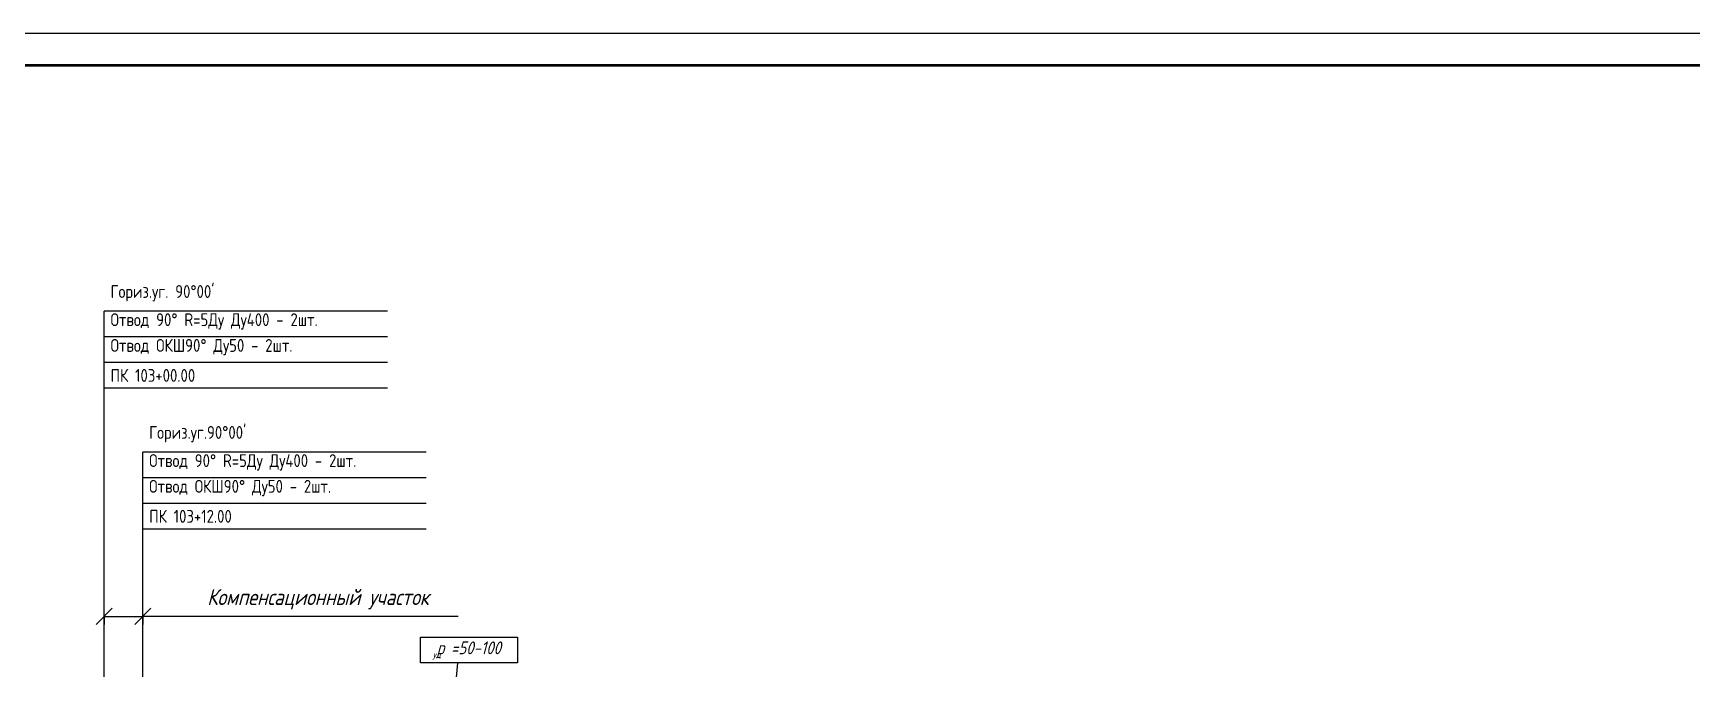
# Model space of a CAD drawing. Extents: x 0 to 1709, y -39 to 624.
# Drawn here: x 261.4 to 519.2, y 524.9 to 623.8 of the extents above; entities that cross this region are included whole.
import ezdxf
from ezdxf import colors
from ezdxf.entities.mleader import LeaderData, LeaderLine
from ezdxf.enums import TextEntityAlignment as Align
from ezdxf.math import Vec2, Vec3

# ---------------------------------------------------------------- set-up
doc = ezdxf.new("R2010")
doc.units = 0
doc.layers.add('ИИ_ГЕОФИЗИКА_025', color=7, linetype='Continuous', lineweight=25)
doc.layers.add('ИИ_ОФОРМЛЕНИЕ_025', color=7, linetype='Continuous', lineweight=25)
doc.layers.add('ТХ-Л', color=140, linetype='Continuous')
doc.styles.add('VNIPISIMPLEXCUR', font='simplex.shx', dxfattribs={"width": 0.8, "oblique": 15})
doc.dimstyles.new('ИИ-1000-м-dm$0', dxfattribs={"dimtxt": 2.5, "dimasz": 2.5, "dimexe": 1.25, "dimexo": 0, "dimgap": 1, "dimtad": 1, "dimtoh": 1, "dimzin": 1, "dimdsep": 46, "dimtxsty": 'VNIPISIMPLEXCUR', "dimblk": 'OBLIQUE', "dimcen": 2.5, "dimaunit": 1, "dimazin": 0, "dimtfac": 1, "dimtmove": 1, "dimatfit": 2, "dimfxl": 1, "dimarcsym": 0})

# ---------------------------------------------------------------- blocks, each defined once
blk = doc.blocks.new('ИИ03А2Х4')
at = {"color": 0, "linetype": 'Continuous', "lineweight": 25}
blk.add_lwpolyline([(0, 0), (0, 594), (1682, 594), (1682, 0)], close=True, dxfattribs=at)
at = {"color": 0, "linetype": 'Continuous', "lineweight": 50}
blk.add_lwpolyline([(20, 5), (20, 589), (1677, 589), (1677, 5)], close=True, dxfattribs=at)
at = {"color": 0, "linetype": 'Continuous', "style": 'VNIPISIMPLEXCUR', "oblique": 15, "width": 0.8, "flags": 8}
blk.add_attdef('FORMAT', text='', height=2.5, dxfattribs=at).set_placement((1677, 1.25), align=Align.RIGHT)
blk = doc.blocks.new('_Oblique')
at = {"color": 0, "linetype": 'ByBlock', "lineweight": -2}
blk.add_line((-0.5, -0.5), (0.5, 0.5), dxfattribs=at)
blk = doc.blocks.new('*D38')
at = {"layer": 'Defpoints', "color": 0, "transparency": 16777216}
for p in [(272.44, 533.29), (278.44, 533.29), (278.44, 533.11)]:
    blk.add_point(p, dxfattribs=at)
at = {"layer": 'ТХ-Л', "color": 0, "lineweight": -2, "transparency": 16777216}
for p, q in [((272.44, 533.29), (272.44, 531.86)), ((272.44, 533.11), (278.44, 533.11)), ((278.44, 533.29), (278.44, 531.86)), ((327.48, 533.11), (278.44, 533.11))]:
    blk.add_line(p, q, dxfattribs=at)
at = {"layer": 'ТХ-Л', "color": 0, "lineweight": -2, "transparency": 16777216, "xscale": 2.5, "yscale": 2.5, "zscale": 2.5, "rotation": 180}
blk.add_blockref('_Oblique', (272.44, 533.11), dxfattribs=at)
at = {"layer": 'ТХ-Л', "color": 0, "lineweight": -2, "transparency": 16777216, "xscale": 2.5, "yscale": 2.5, "zscale": 2.5}
blk.add_blockref('_Oblique', (278.44, 533.11), dxfattribs=at)
at = {"layer": 'ТХ-Л', "color": 0, "transparency": 16777216, "insert": (305.69, 535.77), "char_height": 2.5, "attachment_point": 5, "style": 'VNIPISIMPLEXCUR'}
blk.add_mtext('Компенсационный участок', dxfattribs=at)

msp = doc.modelspace()

# ---------------------------------------------------------------- linework, layer by layer
at = {"layer": 'ИИ_ГЕОФИЗИКА_025', "flags": 128}
msp.add_lwpolyline([(321.6201, 529.8748), (336.6896, 529.8748), (336.6896, 525.8722), (321.6201, 525.8722)], close=True, dxfattribs=at)
msp.add_lwpolyline([(326.9006, 520.1633), (327.3965, 525.8722)], dxfattribs=at)
at = {"layer": 'ТХ-Л'}
for p, q in [((316.4888, 580.58), (272.4412, 580.58)), ((272.4412, 337.8606), (272.4412, 580.58)), ((316.4888, 576.58), (272.4412, 576.58)), ((316.4888, 572.58), (272.4412, 572.58)), ((316.4888, 568.58), (272.4412, 568.58)), ((322.4888, 558.6652), (278.4412, 558.6652)), ((322.4888, 558.6652), (278.4412, 558.6652)), ((278.4412, 337.8606), (278.4412, 558.6652)), ((322.4888, 554.6652), (278.4412, 554.6652)), ((322.4888, 550.6652), (278.4412, 550.6652)), ((322.4888, 546.6652), (278.4412, 546.6652))]:
    msp.add_line(p, q, dxfattribs=at)

# ---------------------------------------------------------------- block references
at = {"layer": 'ИИ_ОФОРМЛЕНИЕ_025'}
msp.add_blockref('ИИ03А2Х4', (27.4412, 29.81), dxfattribs=at)

# ---------------------------------------------------------------- texts
at = {"layer": 'ИИ_ГЕОФИЗИКА_025', "style": 'VNIPISIMPLEXCUR', "oblique": 15, "width": 0.8}
for s, height, p in [('р =50-100', 2, (329.1246, 528.2154)), ('уд', 1, (324.1287, 527.157))]:
    msp.add_text(s, height=height, dxfattribs=at).set_placement(p, align=Align.MIDDLE_CENTER)
at = {"layer": 'ТХ-Л', "char_height": 2, "attachment_point": 1}
for s, insert, width in [("\\Fsimplex.shx;\\W0.8000000000;\\T1.0000000000;\\o\\lГориз.уг. 90°00'", (273.4412, 584.6276), 20.571429), ('{\\Fsimplex|c204;\\W0.8;Отвод 90° R=5Ду Ду\\Fsimplex|c0;4\\Fsimplex|c204;00 - 2шт.}', (273.4412, 580.2467), 44.266667), ('\\Fsimplex.shx;\\W0.8000000000;\\T1.0000000000;\\o\\lОтвод ОКШ90° Ду50 - 2шт.', (273.4412, 576.2467), 38.704762), ('{\\Fsimplex|c204;\\W0.8;ПК 103+\\Fsimplex|c0;0\\Fsimplex|c204;0.00}', (273.4412, 571.58), 18.753471), ("\\Fsimplex.shx;\\W0.8000000000;\\T1.0000000000;\\o\\lГориз.уг.90°00'", (279.4412, 562.7128), 19.12381), ('{\\Fsimplex|c204;\\W0.8;Отвод 90° R=5Ду Ду\\Fsimplex|c0;4\\Fsimplex|c204;00 - 2шт.}', (279.4412, 558.3318), 44.266667), ('\\Fsimplex.shx;\\W0.8000000000;\\T1.0000000000;\\o\\lОтвод ОКШ90° Ду50 - 2шт.', (279.4412, 554.3318), 38.704762), ('{\\Fsimplex|c204;\\W0.8;ПК 103+\\Fsimplex|c0;12\\Fsimplex|c204;.00}', (279.4412, 549.6652), 17.371429)]:
    msp.add_mtext(s, dxfattribs=dict(at, insert=insert, width=width))

# ---------------------------------------------------------------- dimensions: what is measured, and where the dimension line sits
at = {"layer": 'ТХ-Л'}
dim = msp.add_linear_dim(base=(278.4412, 533.1076), p1=(272.4412, 533.2857), p2=(278.4412, 533.2857), text='Компенсационный участок', dimstyle='ИИ-1000-м-dm$0', dxfattribs=at)
dim.commit()
dim.dimension.update_dxf_attribs({"geometry": '*D38', "text_midpoint": (305.6877, 533.1076), "dimtype": 160})

# ---------------------------------------------------------------- leaders
at = {"layer": 'ТХ-Л', "linetype": 'Continuous', "ltscale": 100}
ml = msp.add_multileader_mtext('Standard', dxfattribs=at)
ml.set_content('1\\P', color=256, style='VNIPISIMPLEXCUR')
ml.set_leader_properties()
ml.build(insert=Vec2(0, 0))
ml.multileader.update_dxf_attribs({"leader_type": 0, "has_dogleg": 0, "text_left_attachment_type": 0, "text_right_attachment_type": 0, "dogleg_length": 0.36})
ctx = ml.context
ctx.base_point, ctx.char_height, ctx.plane_origin = Vec3(1485.4373, 603.5324), 3.5, Vec3(-2.9564, -5.4174)
ctx.left_attachment, ctx.right_attachment = 0, 0
notes = []
notes.append((ctx, [(0, (0, 0, 0), (0, 0), (1, 0), 1, [])]))
ctx.mtext.insert, ctx.mtext.flow_direction = Vec3(1487.4373, 603.5324), 5
for ctx, leaders in notes:
    for number, flags, end, landing, length, lines in leaders:
        leader = LeaderData()
        leader.index, (leader.has_last_leader_line, leader.has_dogleg_vector, leader.attachment_direction) = number, flags
        leader.last_leader_point, leader.dogleg_vector, leader.dogleg_length = Vec3(end), Vec3(landing), length
        for number, points, colour, breaks in lines:
            line = LeaderLine()
            line.index, line.vertices, line.color, line.breaks = number, Vec3.list(points), colors.encode_raw_color(colour), breaks
            leader.lines.append(line)
        ctx.leaders.append(leader)

doc.saveas('drawing.dxf')
